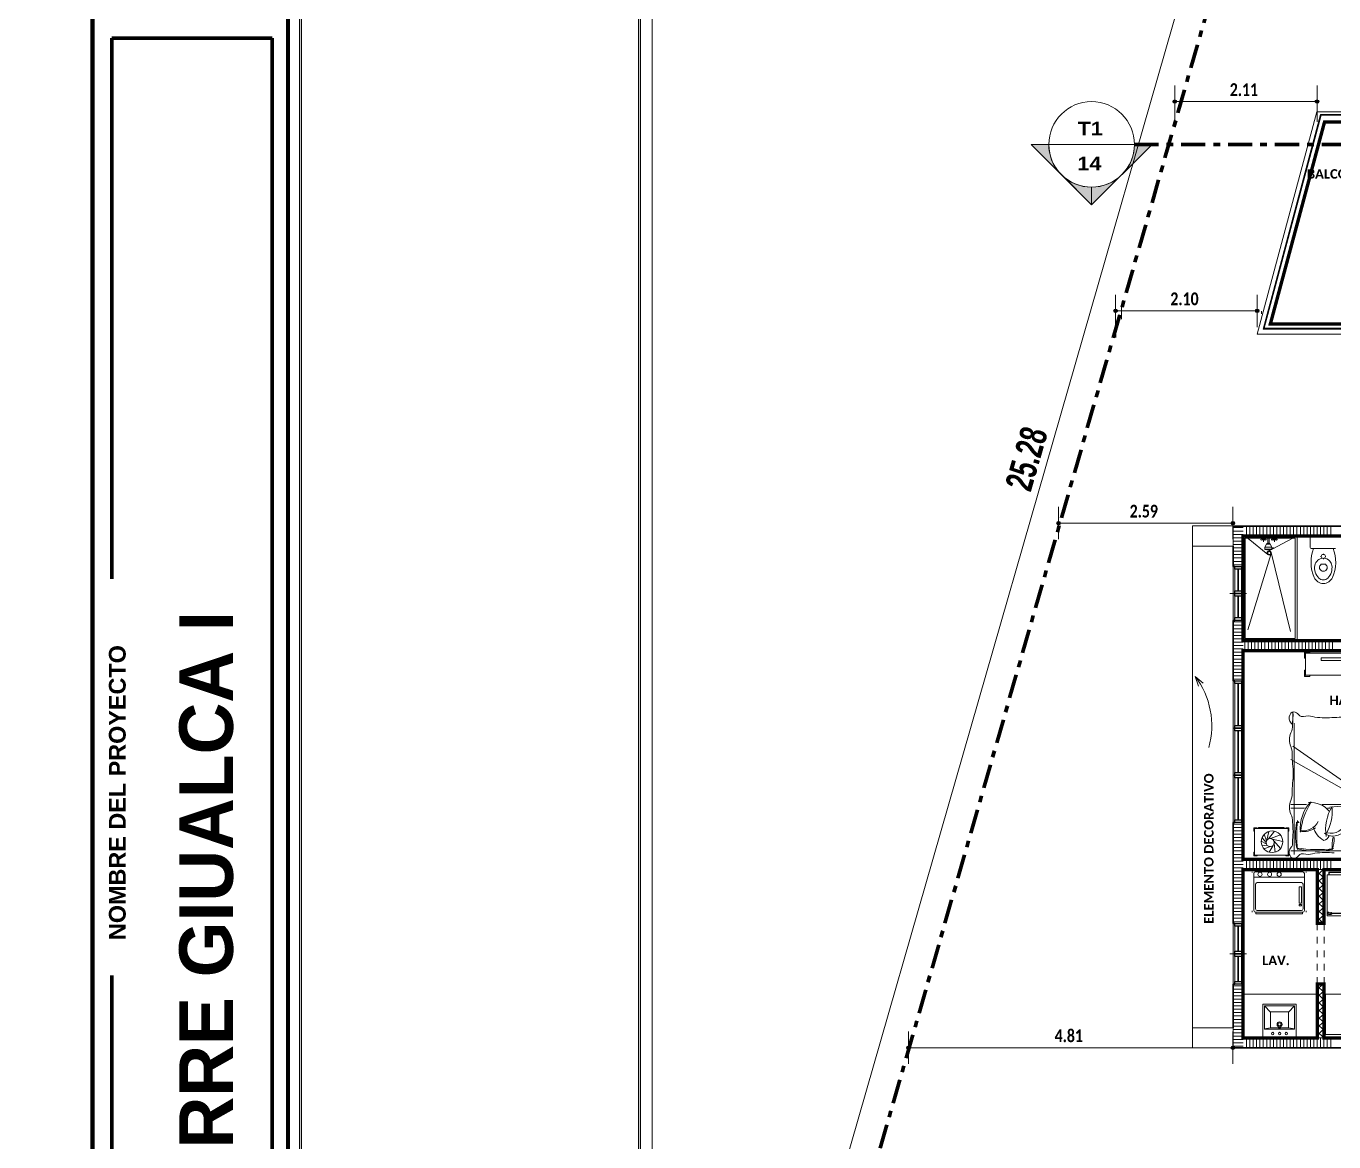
# Model space of a CAD drawing. Header units: metres. Extents: x -144 to 1000, y -717 to 29.
# Drawn here: x 528.3 to 547.71, y -569.41 to -552.85 of the extents above; entities that cross this region are included whole.
import ezdxf

# ---------------------------------------------------------------- set-up
doc = ezdxf.new("R2010")
doc.units = ezdxf.units.M
doc.linetypes.add('Basculante', pattern=[0.11625, 0.075, -0.04125])
doc.linetypes.add('Dash Dot 3_16_', pattern=[0.595313, 0.357187, -0.119063, 0, -0.119063])
doc.layers.get('0').update_dxf_attribs({"color": 1})
doc.layers.add('00-MEDICION', color=30, linetype='Continuous')
for name, color, linetype, lineweight in [('A-ANNO-DIMS', 1, 'Continuous', 9), ('A-DETL', 1, 'Continuous', 9), ('A-DETL-GENF', 1, 'Continuous', 9), ('A-DETL-MEDM', 1, 'Continuous', 30), ('A-DETL-THIN', 1, 'Continuous', 9), ('A-FLOR', 2, 'Continuous', 9), ('A-FLOR-HRAL', 1, 'Continuous', 9), ('A-GLAZ', 1, 'Continuous', 9), ('A-WALL', 4, 'Continuous', 9), ('G-ANNO-SYMB', 1, 'Continuous', 9), ('G-ANNO-TEXT', 2, 'Continuous', 9), ('G-ANNO-TTLB', 3, 'Continuous', 18), ('G-ANNO-TTLB-WIDE', 1, 'Continuous', 70), ('G-IMPT', 1, 'Continuous', 9), ('I-FURN', 2, 'Continuous', 9), ('P-SANR-FIXT', 1, 'Continuous', 9)]:
    doc.layers.add(name, color=color, linetype=linetype, lineweight=lineweight)
doc.layers.add('A-WALL-PATT', color=7, linetype='Continuous', lineweight=35, true_color=0x9c9c9c)
doc.styles.add('Arial Black', font='', dxfattribs={"height": 0.15})
doc.styles.add('Arial_B', font='arialbd.ttf', dxfattribs={"height": 0.0025})
doc.styles.add('Britannic Bold_B_1', font='', dxfattribs={"width": 0.7, "height": 0.4})
doc.styles.add('Britannic Bold_B_4', font='', dxfattribs={"height": 0.004465})
doc.styles.add('Calibri_B', font='calibrib.ttf', dxfattribs={"height": 0.165})
doc.styles.add('Calibri_B_7', font='calibrib.ttf', dxfattribs={"width": 0.8, "height": 0.18})
doc.styles.get('Arial Black').set_extended_font_data('Arial Black')
doc.styles.get('Britannic Bold_B_1').set_extended_font_data('Britannic Bold', bold=True)
doc.styles.get('Britannic Bold_B_4').set_extended_font_data('Britannic Bold', bold=True)

# ---------------------------------------------------------------- blocks, each defined once
blk = doc.blocks.new('tarjeta de nathalie 00')
at = {"layer": 'G-IMPT', "lineweight": 9}
h = blk.add_hatch(color=3, dxfattribs=at)
h.paths.add_polyline_path([(-145.23888, -717.38489), (-145.21019, -717.38489), (-145.21019, -716.89355), (-145.21019, -716.79934), (-145.23888, -716.79934), (-145.23888, -716.89379)])
h.paths.add_polyline_path([(-145.20996, -716.7991), (-145.20996, -717.3851), (-145.2392, -717.3851), (-145.2392, -716.7991)])
h.paths.add_polyline_path([(-145.23902, -717.3868), (-145.20826, -717.3868), (-145.20826, -716.7974), (-145.2392, -716.7974), (-146.09866, -716.7974), (-146.09866, -717.3868)])
h.paths.add_polyline_path([(-145.20795, -716.79707), (-145.20795, -717.3871), (-146.09898, -717.3871), (-146.09898, -716.79707)])
at = {"layer": 'G-ANNO-TTLB'}
for p, q in [((-146.09898, -716.79707), (-146.09898, -717.3871)), ((-146.09898, -716.79707), (-146.09898, -717.38713)), ((-146.09866, -717.3868), (-146.09866, -716.7974)), ((-146.09696, -717.3851), (-146.09696, -716.7991))]:
    blk.add_line(p, q, dxfattribs=at)
at = {"layer": 'G-ANNO-TTLB', "color": 3}
for p, q in [((-145.20795, -717.3871), (-145.20795, -716.79707)), ((-145.20795, -717.38713), (-145.20795, -716.79707)), ((-145.2392, -716.7991), (-145.2392, -717.3851)), ((-145.20996, -717.3851), (-145.20996, -716.7991)), ((-145.20826, -716.7974), (-145.20826, -717.3868)), ((-145.23888, -717.38489), (-145.23888, -716.89379)), ((-145.21019, -716.89355), (-145.21019, -717.38489))]:
    blk.add_line(p, q, dxfattribs=at)
at = {"layer": 'G-ANNO-TTLB-WIDE', "color": 3}
for p, q in [((-145.2392, -716.7991), (-145.2392, -717.3851)), ((-145.20996, -716.7991), (-145.20996, -717.3851)), ((-145.21233, -717.0241), (-145.23627, -717.0241)), ((-145.23627, -717.0241), (-145.23627, -717.1091)), ((-145.21233, -717.24403), (-145.21233, -717.0241)), ((-145.23627, -717.16403), (-145.23627, -717.24403))]:
    blk.add_line(p, q, dxfattribs=at)
at = {"layer": 'G-ANNO-TTLB', "lineweight": 9, "attachment_point": 1, "rotation": 90, "bg_fill": 3, "box_fill_scale": 1.25, "bg_fill_color": 256, "bg_fill_true_color": 13158600, "bg_fill_transparency": 0}
for s, insert, char_height, width, style in [('TORRE GIUALCA I', (-145.2262, -717.20472), 0.008, 0.1678172, 'Britannic Bold_B_4'), ('NOMBRE DEL PROYECTO', (-145.2367, -717.15875), 0.0025, 0.0533122, 'Arial_B')]:
    blk.add_mtext(s, dxfattribs=dict(at, insert=insert, char_height=char_height, width=width, style=style))
blk = doc.blocks.new('LAVADORA TIPO - 12-lavadora_dwg_$0$AX-051-MB N2$0$AX-LAVADORA-328353-Nivel 5')
at = {"layer": 'G-IMPT'}
for p, q in [((32.95, 13.217), (32.95, 13.206)), ((33, 13.217), (33.7, 13.217)), ((33.75, 13.217), (33.75, 13.206)), ((32.975, 12.642), (32.975, 13.192)), ((32.975, 13.14), (33.725, 13.14)), ((33, 13.033), (33, 12.667)), ((33.681, 13.058), (33.025, 13.058)), ((33.706, 12.667), (33.706, 13.033)), ((33.725, 13.192), (33.725, 12.642)), ((32.95, 12.639), (32.95, 12.617)), ((33.7, 12.617), (33, 12.617)), ((33.025, 12.642), (33.681, 12.642)), ((33.75, 12.639), (33.75, 12.617))]:
    blk.add_line(p, q, dxfattribs=at)
at = {"layer": 'G-IMPT', "flags": 128}
for points in [[(33.681, 12.752), (33.648, 12.752), (33.648, 12.993), (33.681, 12.993)], [(33.681, 12.713), (33.648, 12.713), (33.648, 12.734), (33.681, 12.734)]]:
    blk.add_lwpolyline(points, close=True, dxfattribs=at)
blk.add_lwpolyline([(33.696, 12.617), (33.696, 12.592), (33.004, 12.592), (33.004, 12.617)], dxfattribs=at)
at = {"layer": 'G-IMPT'}
for centre in [(33.066, 13.18), (33.208, 13.18), (33.35, 13.18)]:
    blk.add_circle(centre, 0.0306, dxfattribs=at)
for centre, start, end in [((33, 13.192), 90, 180), ((33.7, 13.192), 0, 90), ((33.025, 13.033), 90, 180), ((33.681, 13.033), 360, 90), ((33, 12.642), 180, 270), ((33.025, 12.667), 180, 270), ((33.681, 12.667), 270, 0), ((33.7, 12.642), 270, 0)]:
    blk.add_arc(centre, 0.025, start, end, dxfattribs=at)
blk = doc.blocks.new('LAVADORA TIPO - 12-lavadora_dwg-328352-Nivel 5')
at = {"rotation": 89.99999999999997}
blk.add_blockref('LAVADORA TIPO - 12-lavadora_dwg_$0$AX-051-MB N2$0$AX-LAVADORA-328353-Nivel 5', (-2220.755, 469.606), dxfattribs=at)
blk = doc.blocks.new('O')
at = {"layer": 'G-ANNO-SYMB', "extrusion": (0, 0, -1)}
h = blk.add_hatch(color=256, dxfattribs=at)
edge = h.paths.add_edge_path()
edge.add_arc((-548.954, -491.603), 0.636, 317.9216, 360)
edge.add_line((-548.318, -491.603), (-548.056, -491.603))
edge.add_line((-548.056, -491.603), (-548.482, -492.029))
h = blk.add_hatch(color=256, dxfattribs=at)
edge = h.paths.add_edge_path()
edge.add_line((-549.426, -492.029), (-549.852, -491.603))
edge.add_line((-549.852, -491.603), (-549.589, -491.603))
edge.add_arc((-548.954, -491.603), 0.636, 180, 222.0784)
h = blk.add_hatch(color=256, dxfattribs=at)
edge = h.paths.add_edge_path()
edge.add_line((-548.505, -492.052), (-548.954, -492.501))
edge.add_line((-548.954, -492.501), (-548.954, -492.238))
edge.add_arc((-548.954, -491.603), 0.635, 270, 315)
h = blk.add_hatch(color=256, dxfattribs=at)
edge = h.paths.add_edge_path()
edge.add_arc((-548.954, -491.603), 0.635, 225, 270)
edge.add_line((-548.954, -492.238), (-548.954, -492.501))
edge.add_line((-548.954, -492.501), (-549.403, -492.052))
at = {"layer": 'A-ANNO-DIMS', "color": 5, "true_color": 0x0000ff}
blk.add_line((544.826, -508.39), (551.807, -484.098), dxfattribs=at)
at = {"layer": 'A-DETL', "color": 7, "linetype": 'Dash Dot 3_16_', "lineweight": 70}
blk.add_line((545.242, -508.509), (552.222, -484.217), dxfattribs=at)
at = {"layer": 'A-DETL', "color": 253, "true_color": 0xb6b6b6}
for p, q in [((550.189, -491.269), (550.189, -491.209)), ((552.3, -491.269), (552.3, -491.209)), ((549.397, -493.999), (549.397, -494.199)), ((551.474, -494.118), (551.474, -494.078)), ((549.312, -494.269), (549.312, -494.469)), ((548.465, -497.269), (548.465, -497.369)), ((546.238, -505.018), (546.238, -505.118)), ((546.238, -505.018), (546.238, -505.118)), ((546.238, -505.018), (546.238, -505.118)), ((546.238, -505.018), (546.238, -505.118))]:
    blk.add_line(p, q, dxfattribs=at)
at = {"layer": 'A-DETL-GENF', "lineweight": 25}
for p, q in [((551.078, -497.869), (551.178, -497.869)), ((551.078, -497.909), (551.078, -497.869)), ((551.178, -497.909), (551.078, -497.909)), ((551.178, -497.869), (551.178, -497.909)), ((551.078, -498.229), (551.178, -498.229)), ((551.078, -498.269), (551.078, -498.229)), ((551.078, -498.269), (551.178, -498.269)), ((551.078, -498.309), (551.078, -498.269)), ((551.178, -498.269), (551.078, -498.269)), ((551.178, -498.309), (551.078, -498.309)), ((551.178, -498.229), (551.178, -498.269)), ((551.178, -498.269), (551.178, -498.309)), ((551.078, -498.629), (551.178, -498.629)), ((551.078, -498.669), (551.078, -498.629)), ((551.178, -498.669), (551.078, -498.669)), ((551.178, -498.629), (551.178, -498.669)), ((551.078, -499.609), (551.078, -499.569)), ((551.078, -499.569), (551.178, -499.569)), ((551.178, -499.609), (551.078, -499.609)), ((551.178, -499.569), (551.178, -499.609)), ((551.078, -500.269), (551.078, -500.229)), ((551.078, -500.229), (551.178, -500.229)), ((551.178, -500.229), (551.178, -500.269)), ((551.078, -500.309), (551.078, -500.269)), ((551.078, -500.269), (551.178, -500.269)), ((551.178, -500.269), (551.078, -500.269)), ((551.178, -500.309), (551.078, -500.309)), ((551.178, -500.269), (551.178, -500.309)), ((551.078, -500.969), (551.078, -500.929)), ((551.078, -500.929), (551.178, -500.929)), ((551.178, -500.969), (551.078, -500.969)), ((551.078, -501.009), (551.078, -500.969)), ((551.078, -500.969), (551.178, -500.969)), ((551.178, -501.009), (551.078, -501.009)), ((551.178, -500.929), (551.178, -500.969)), ((551.178, -500.969), (551.178, -501.009)), ((551.078, -501.669), (551.078, -501.629)), ((551.078, -501.629), (551.178, -501.629)), ((551.178, -501.669), (551.078, -501.669)), ((551.178, -501.629), (551.178, -501.669)), ((551.078, -503.209), (551.078, -503.169)), ((551.078, -503.169), (551.178, -503.169)), ((551.178, -503.169), (551.178, -503.209)), ((551.178, -503.209), (551.078, -503.209)), ((551.078, -503.619), (551.078, -503.579)), ((551.078, -503.579), (551.178, -503.579)), ((551.178, -503.619), (551.078, -503.619)), ((551.078, -503.659), (551.078, -503.619)), ((551.078, -503.619), (551.178, -503.619)), ((551.178, -503.659), (551.078, -503.659)), ((551.178, -503.579), (551.178, -503.619)), ((551.178, -503.619), (551.178, -503.659)), ((551.078, -504.069), (551.078, -504.029)), ((551.078, -504.029), (551.178, -504.029)), ((551.178, -504.069), (551.078, -504.069)), ((551.178, -504.029), (551.178, -504.069))]:
    blk.add_line(p, q, dxfattribs=at)
at = {"layer": 'A-DETL-GENF'}
for p, q in [((551.078, -497.909), (551.078, -498.229)), ((551.123, -497.909), (551.123, -498.229)), ((551.133, -497.909), (551.133, -498.229)), ((551.178, -497.909), (551.178, -498.229)), ((551.078, -498.309), (551.078, -498.629)), ((551.123, -498.309), (551.123, -498.629)), ((551.133, -498.309), (551.133, -498.629)), ((551.178, -498.309), (551.178, -498.629)), ((551.078, -500.229), (551.078, -499.609)), ((551.123, -500.229), (551.123, -499.609)), ((551.133, -500.229), (551.133, -499.609)), ((551.178, -500.229), (551.178, -499.609)), ((551.078, -500.929), (551.078, -500.309)), ((551.123, -500.929), (551.123, -500.309)), ((551.133, -500.929), (551.133, -500.309)), ((551.178, -500.929), (551.178, -500.309)), ((551.078, -501.629), (551.078, -501.009)), ((551.123, -501.629), (551.123, -501.009)), ((551.133, -501.629), (551.133, -501.009)), ((551.178, -501.629), (551.178, -501.009)), ((551.078, -503.579), (551.078, -503.209)), ((551.123, -503.579), (551.123, -503.209)), ((551.133, -503.579), (551.133, -503.209)), ((551.178, -503.579), (551.178, -503.209)), ((551.078, -504.029), (551.078, -503.659)), ((551.123, -504.029), (551.123, -503.659)), ((551.133, -504.029), (551.133, -503.659)), ((551.178, -504.029), (551.178, -503.659))]:
    blk.add_line(p, q, dxfattribs=at)
at = {"layer": 'A-DETL-GENF', "linetype": 'Basculante'}
for p, q in [((552.303, -503.169), (552.303, -504.069)), ((552.403, -504.069), (552.403, -503.169))]:
    blk.add_line(p, q, dxfattribs=at)
at = {"layer": 'A-DETL-MEDM'}
for p, q in [((552.403, -503.169), (552.303, -503.169)), ((552.303, -504.069), (552.403, -504.069))]:
    blk.add_line(p, q, dxfattribs=at)
at = {"layer": 'A-DETL-THIN'}
for p, q in [((551.053, -497.268), (550.453, -497.268)), ((550.453, -497.268), (550.453, -497.568)), ((551.053, -497.568), (551.053, -497.268)), ((550.453, -497.568), (551.053, -497.568)), ((551.053, -504.718), (550.453, -504.718)), ((550.453, -504.718), (550.453, -505.018)), ((551.053, -505.018), (551.053, -504.718)), ((550.453, -505.018), (551.053, -505.018))]:
    blk.add_line(p, q, dxfattribs=at)
at = {"layer": 'A-FLOR'}
blk.add_line((552.303, -504.218), (551.203, -504.218), dxfattribs=at)
at = {"layer": 'A-FLOR-HRAL'}
for p, q in [((551.498, -494.344), (552.352, -491.158)), ((552.361, -491.17), (551.514, -494.332)), ((552.352, -491.158), (552.703, -491.158)), ((552.352, -491.158), (552.361, -491.17)), ((552.703, -491.17), (552.361, -491.17)), ((551.498, -494.344), (551.514, -494.332)), ((553.003, -494.344), (551.498, -494.344)), ((551.514, -494.332), (553.003, -494.332))]:
    blk.add_line(p, q, dxfattribs=at)
at = {"layer": 'A-GLAZ'}
for p, q in [((551.178, -497.869), (551.078, -497.869)), ((551.078, -497.869), (551.078, -498.269)), ((551.178, -498.269), (551.178, -497.869)), ((551.003, -498.269), (551.253, -498.269)), ((551.178, -498.269), (551.078, -498.269)), ((551.078, -498.269), (551.078, -498.669)), ((551.178, -498.269), (551.078, -498.269)), ((551.178, -498.669), (551.178, -498.269)), ((551.178, -498.669), (551.078, -498.669)), ((551.078, -499.569), (551.178, -499.569)), ((551.078, -499.569), (551.078, -500.269)), ((551.178, -500.269), (551.178, -499.569)), ((551.203, -500.269), (551.053, -500.269)), ((551.078, -500.269), (551.178, -500.269)), ((551.078, -500.269), (551.078, -500.969)), ((551.078, -500.269), (551.178, -500.269)), ((551.178, -500.969), (551.178, -500.269)), ((551.203, -500.969), (551.053, -500.969)), ((551.078, -500.969), (551.178, -500.969)), ((551.078, -500.969), (551.178, -500.969)), ((551.078, -500.969), (551.078, -501.669)), ((551.178, -501.669), (551.178, -500.969)), ((551.078, -501.669), (551.178, -501.669)), ((551.078, -503.169), (551.178, -503.169)), ((551.078, -503.169), (551.078, -503.619)), ((551.178, -503.619), (551.178, -503.169)), ((551.253, -503.619), (551.003, -503.619)), ((551.078, -503.619), (551.178, -503.619)), ((551.078, -503.619), (551.178, -503.619)), ((551.078, -503.619), (551.078, -504.069)), ((551.178, -504.069), (551.178, -503.619)), ((551.078, -504.069), (551.178, -504.069))]:
    blk.add_line(p, q, dxfattribs=at)
at = {"layer": 'A-WALL'}
for p, q in [((551.412, -494.418), (552.296, -491.119)), ((552.296, -491.119), (552.703, -491.119)), ((552.411, -491.269), (551.607, -494.268)), ((552.703, -491.269), (552.411, -491.269)), ((553.003, -494.418), (551.412, -494.418)), ((551.607, -494.268), (553.003, -494.268)), ((550.453, -504.718), (550.453, -497.568)), ((551.053, -498.669), (551.053, -497.869)), ((551.203, -497.869), (551.203, -498.669)), ((551.053, -501.669), (551.053, -499.569)), ((551.203, -499.569), (551.203, -501.669)), ((552.403, -502.369), (552.303, -502.369)), ((551.053, -504.069), (551.053, -503.169)), ((551.203, -503.169), (551.203, -504.069)), ((552.303, -504.868), (552.403, -504.868))]:
    blk.add_line(p, q, dxfattribs=at)
at = {"layer": 'A-WALL', "lineweight": 35}
for p, q in [((553.003, -497.269), (551.053, -497.269)), ((551.203, -497.869), (551.203, -497.419)), ((551.203, -497.419), (553.003, -497.419)), ((551.053, -497.568), (551.053, -497.869)), ((551.053, -497.869), (551.078, -497.869)), ((551.178, -497.869), (551.203, -497.869)), ((551.053, -498.669), (551.053, -499.569)), ((551.078, -498.669), (551.053, -498.669)), ((551.203, -498.669), (551.178, -498.669)), ((551.203, -498.969), (551.203, -498.669)), ((553.502, -498.969), (551.203, -498.969)), ((551.203, -499.569), (551.203, -499.119)), ((551.203, -499.119), (553.502, -499.119)), ((551.053, -499.569), (551.078, -499.569)), ((551.178, -499.569), (551.203, -499.569)), ((551.053, -501.669), (551.053, -503.169)), ((551.078, -501.669), (551.053, -501.669)), ((551.203, -501.669), (551.178, -501.669)), ((551.203, -502.219), (551.203, -501.669)), ((555.402, -502.219), (551.203, -502.219)), ((551.203, -503.169), (551.203, -502.369)), ((551.203, -502.369), (552.303, -502.369)), ((552.303, -502.369), (552.303, -503.169)), ((552.403, -502.369), (555.402, -502.369)), ((552.403, -503.169), (552.403, -502.369)), ((551.053, -503.169), (551.078, -503.169)), ((551.178, -503.169), (551.203, -503.169)), ((551.053, -504.069), (551.053, -504.718)), ((551.078, -504.069), (551.053, -504.069)), ((551.203, -504.069), (551.178, -504.069)), ((551.203, -504.868), (551.203, -504.069)), ((552.303, -504.069), (552.303, -504.868)), ((552.403, -504.868), (552.403, -504.069)), ((552.303, -504.868), (551.203, -504.868)), ((553.003, -504.868), (552.403, -504.868)), ((551.053, -505.018), (553.003, -505.018))]:
    blk.add_line(p, q, dxfattribs=at)
at = {"layer": 'A-WALL-PATT', "color": 8, "lineweight": 5, "true_color": 0x727272}
for p, q in [((551.203, -497.293), (551.053, -497.293)), ((551.203, -497.343), (551.053, -497.343)), ((551.252, -497.269), (551.252, -497.419)), ((551.302, -497.269), (551.302, -497.419)), ((551.352, -497.269), (551.352, -497.419)), ((551.402, -497.269), (551.402, -497.419)), ((551.452, -497.269), (551.452, -497.419)), ((551.502, -497.269), (551.502, -497.419)), ((551.552, -497.269), (551.552, -497.419)), ((551.602, -497.269), (551.602, -497.419)), ((551.652, -497.269), (551.652, -497.419)), ((551.702, -497.269), (551.702, -497.419)), ((551.752, -497.269), (551.752, -497.419)), ((551.802, -497.269), (551.802, -497.419)), ((551.852, -497.269), (551.852, -497.419)), ((551.902, -497.269), (551.902, -497.419)), ((551.952, -497.269), (551.952, -497.419)), ((552.002, -497.269), (552.002, -497.419)), ((552.052, -497.269), (552.052, -497.419)), ((552.102, -497.269), (552.102, -497.419)), ((552.152, -497.269), (552.152, -497.419)), ((552.202, -497.269), (552.202, -497.419)), ((552.252, -497.269), (552.252, -497.419)), ((552.302, -497.269), (552.302, -497.419)), ((552.352, -497.269), (552.352, -497.419)), ((552.402, -497.269), (552.402, -497.419)), ((552.452, -497.269), (552.452, -497.419)), ((552.502, -497.269), (552.502, -497.419)), ((551.203, -497.393), (551.053, -497.393)), ((551.203, -497.443), (551.053, -497.443)), ((551.203, -497.493), (551.053, -497.493)), ((551.203, -497.543), (551.053, -497.543)), ((551.203, -497.593), (551.053, -497.593)), ((551.203, -497.643), (551.053, -497.643)), ((551.203, -497.693), (551.053, -497.693)), ((551.203, -497.743), (551.053, -497.743)), ((551.203, -497.793), (551.053, -497.793)), ((551.203, -497.843), (551.053, -497.843)), ((551.203, -498.693), (551.053, -498.693)), ((551.203, -498.743), (551.053, -498.743)), ((551.203, -498.793), (551.053, -498.793)), ((551.203, -498.843), (551.053, -498.843)), ((551.203, -498.893), (551.053, -498.893)), ((551.203, -498.943), (551.053, -498.943)), ((551.203, -498.993), (551.053, -498.993)), ((551.203, -499.043), (551.053, -499.043)), ((551.203, -499.093), (551.053, -499.093)), ((551.227, -498.969), (551.227, -499.119)), ((551.277, -498.969), (551.277, -499.119)), ((551.327, -498.969), (551.327, -499.119)), ((551.377, -498.969), (551.377, -499.119)), ((551.427, -498.969), (551.427, -499.119)), ((551.477, -498.969), (551.477, -499.119)), ((551.527, -498.969), (551.527, -499.119)), ((551.577, -498.969), (551.577, -499.119)), ((551.627, -498.969), (551.627, -499.119)), ((551.677, -498.969), (551.677, -499.119)), ((551.727, -498.969), (551.727, -499.119)), ((551.777, -498.969), (551.777, -499.119)), ((551.827, -498.969), (551.827, -499.119)), ((551.877, -498.969), (551.877, -499.119)), ((551.927, -498.969), (551.927, -499.119)), ((551.977, -498.969), (551.977, -499.119)), ((552.027, -498.969), (552.027, -499.119)), ((552.077, -498.969), (552.077, -499.119)), ((552.127, -498.969), (552.127, -499.119)), ((552.177, -498.969), (552.177, -499.119)), ((552.227, -498.969), (552.227, -499.119)), ((552.277, -498.969), (552.277, -499.119)), ((552.327, -498.969), (552.327, -499.119)), ((552.377, -498.969), (552.377, -499.119)), ((552.427, -498.969), (552.427, -499.119)), ((552.477, -498.969), (552.477, -499.119)), ((552.527, -498.969), (552.527, -499.119)), ((551.203, -499.143), (551.053, -499.143)), ((551.203, -499.193), (551.053, -499.193)), ((551.203, -499.243), (551.053, -499.243)), ((551.203, -499.293), (551.053, -499.293)), ((551.203, -499.343), (551.053, -499.343)), ((551.203, -499.393), (551.053, -499.393)), ((551.203, -499.443), (551.053, -499.443)), ((551.203, -499.493), (551.053, -499.493)), ((551.203, -499.543), (551.053, -499.543)), ((551.203, -501.693), (551.053, -501.693)), ((551.203, -501.743), (551.053, -501.743)), ((551.203, -501.793), (551.053, -501.793)), ((551.203, -501.843), (551.053, -501.843)), ((551.203, -501.893), (551.053, -501.893)), ((551.203, -501.943), (551.053, -501.943)), ((551.203, -501.993), (551.053, -501.993)), ((551.203, -502.043), (551.053, -502.043)), ((551.203, -502.093), (551.053, -502.093)), ((551.203, -502.143), (551.053, -502.143)), ((551.203, -502.193), (551.053, -502.193)), ((551.203, -502.243), (551.053, -502.243)), ((551.203, -502.293), (551.053, -502.293)), ((551.203, -502.343), (551.053, -502.343)), ((551.203, -502.393), (551.053, -502.393)), ((551.252, -502.369), (551.252, -502.219)), ((551.302, -502.369), (551.302, -502.219)), ((551.352, -502.369), (551.352, -502.219)), ((551.402, -502.369), (551.402, -502.219)), ((551.452, -502.369), (551.452, -502.219)), ((551.502, -502.369), (551.502, -502.219)), ((551.552, -502.369), (551.552, -502.219)), ((551.602, -502.369), (551.602, -502.219)), ((551.652, -502.369), (551.652, -502.219)), ((551.702, -502.369), (551.702, -502.219)), ((551.752, -502.369), (551.752, -502.219)), ((551.802, -502.369), (551.802, -502.219)), ((551.852, -502.369), (551.852, -502.219)), ((551.902, -502.369), (551.902, -502.219)), ((551.952, -502.369), (551.952, -502.219)), ((552.002, -502.369), (552.002, -502.219)), ((552.052, -502.369), (552.052, -502.219)), ((552.102, -502.369), (552.102, -502.219)), ((552.152, -502.369), (552.152, -502.219)), ((552.202, -502.369), (552.202, -502.219)), ((552.252, -502.369), (552.252, -502.219)), ((552.302, -502.369), (552.302, -502.219)), ((552.352, -502.369), (552.352, -502.219)), ((552.402, -502.369), (552.402, -502.219)), ((552.452, -502.369), (552.452, -502.219)), ((552.502, -502.369), (552.502, -502.219)), ((551.203, -502.443), (551.053, -502.443)), ((551.203, -502.493), (551.053, -502.493)), ((551.203, -502.543), (551.053, -502.543)), ((551.203, -502.593), (551.053, -502.593)), ((551.203, -502.643), (551.053, -502.643)), ((551.203, -502.693), (551.053, -502.693)), ((551.203, -502.743), (551.053, -502.743)), ((551.203, -502.793), (551.053, -502.793)), ((551.203, -502.843), (551.053, -502.843)), ((551.203, -502.893), (551.053, -502.893)), ((551.203, -502.943), (551.053, -502.943)), ((551.203, -502.993), (551.053, -502.993)), ((551.203, -503.043), (551.053, -503.043)), ((551.203, -503.093), (551.053, -503.093)), ((551.203, -503.143), (551.053, -503.143)), ((551.203, -504.093), (551.053, -504.093)), ((551.203, -504.143), (551.053, -504.143)), ((551.203, -504.193), (551.053, -504.193)), ((551.203, -504.243), (551.053, -504.243)), ((551.203, -504.293), (551.053, -504.293)), ((551.203, -504.343), (551.053, -504.343)), ((551.203, -504.393), (551.053, -504.393)), ((551.203, -504.443), (551.053, -504.443)), ((551.203, -504.493), (551.053, -504.493)), ((551.203, -504.543), (551.053, -504.543)), ((551.203, -504.593), (551.053, -504.593)), ((551.203, -504.643), (551.053, -504.643)), ((551.203, -504.693), (551.053, -504.693)), ((551.203, -504.743), (551.053, -504.743)), ((551.203, -504.793), (551.053, -504.793)), ((551.203, -504.843), (551.053, -504.843)), ((551.203, -504.893), (551.053, -504.893)), ((551.252, -505.018), (551.252, -504.868)), ((551.302, -505.018), (551.302, -504.868)), ((551.352, -505.018), (551.352, -504.868)), ((551.402, -505.018), (551.402, -504.868)), ((551.452, -505.018), (551.452, -504.868)), ((551.502, -505.018), (551.502, -504.868)), ((551.552, -505.018), (551.552, -504.868)), ((551.602, -505.018), (551.602, -504.868)), ((551.652, -505.018), (551.652, -504.868)), ((551.702, -505.018), (551.702, -504.868)), ((551.752, -505.018), (551.752, -504.868)), ((551.802, -505.018), (551.802, -504.868)), ((551.852, -505.018), (551.852, -504.868)), ((551.902, -505.018), (551.902, -504.868)), ((551.952, -505.018), (551.952, -504.868)), ((552.002, -505.018), (552.002, -504.868)), ((552.052, -505.018), (552.052, -504.868)), ((552.102, -505.018), (552.102, -504.868)), ((552.152, -505.018), (552.152, -504.868)), ((552.202, -505.018), (552.202, -504.868)), ((552.252, -505.018), (552.252, -504.868)), ((552.302, -505.018), (552.302, -504.868)), ((552.352, -505.018), (552.352, -504.868)), ((552.402, -505.018), (552.402, -504.868)), ((552.452, -505.018), (552.452, -504.868)), ((552.502, -505.018), (552.502, -504.868)), ((551.203, -504.943), (551.053, -504.943)), ((551.203, -504.993), (551.053, -504.993))]:
    blk.add_line(p, q, dxfattribs=at)
at = {"layer": 'A-WALL-PATT', "color": 8, "lineweight": 5, "true_color": 0x747474}
for p, q in [((552.303, -502.455), (552.389, -502.369)), ((552.403, -502.383), (552.388, -502.369)), ((552.403, -502.496), (552.303, -502.396)), ((552.303, -502.568), (552.403, -502.468)), ((552.403, -502.609), (552.303, -502.509)), ((552.303, -502.681), (552.403, -502.581)), ((552.403, -502.722), (552.303, -502.622)), ((552.303, -502.795), (552.403, -502.695)), ((552.403, -502.836), (552.303, -502.736)), ((552.303, -502.908), (552.403, -502.808)), ((552.403, -502.949), (552.303, -502.849)), ((552.303, -503.021), (552.403, -502.921)), ((552.403, -503.062), (552.303, -502.962)), ((552.303, -503.134), (552.403, -503.034)), ((552.396, -503.169), (552.303, -503.075)), ((552.381, -503.169), (552.403, -503.147)), ((552.303, -504.152), (552.386, -504.069)), ((552.403, -504.193), (552.303, -504.093)), ((552.403, -504.08), (552.391, -504.069)), ((552.303, -504.265), (552.403, -504.165)), ((552.403, -504.306), (552.303, -504.206)), ((552.303, -504.379), (552.403, -504.279)), ((552.403, -504.42), (552.303, -504.32)), ((552.303, -504.492), (552.403, -504.392)), ((552.403, -504.533), (552.303, -504.433)), ((552.303, -504.605), (552.403, -504.505)), ((552.403, -504.646), (552.303, -504.546)), ((552.303, -504.718), (552.403, -504.618)), ((552.403, -504.759), (552.303, -504.659)), ((552.303, -504.831), (552.403, -504.731)), ((552.398, -504.868), (552.303, -504.772)), ((552.379, -504.868), (552.403, -504.844))]:
    blk.add_line(p, q, dxfattribs=at)
at = {"layer": 'G-ANNO-SYMB', "lineweight": 18, "extrusion": (0, 0, -1)}
for p, q in [((548.954, -492.501), (548.056, -491.603)), ((548.319, -491.603), (548.056, -491.603)), ((548.482, -492.029), (548.056, -491.603)), ((548.056, -491.603), (548.318, -491.603)), ((548.954, -492.501), (549.852, -491.603)), ((549.852, -491.603), (549.426, -492.029)), ((549.589, -491.603), (549.852, -491.603)), ((549.589, -491.603), (549.852, -491.603)), ((548.954, -492.501), (548.505, -492.052)), ((549.403, -492.052), (548.954, -492.501)), ((548.954, -492.238), (548.954, -492.501)), ((548.954, -492.501), (548.954, -492.238))]:
    blk.add_line(p, q, dxfattribs=at)
at = {"layer": 'G-ANNO-SYMB', "lineweight": 18}
blk.add_line((548.319, -491.603), (549.589, -491.603), dxfattribs=at)
at = {"layer": 'G-ANNO-SYMB', "linetype": 'Dash Dot 3_16_', "lineweight": 70}
blk.add_line((549.589, -491.603), (558.199, -491.603), dxfattribs=at)
at = {"layer": 'G-ANNO-SYMB', "lineweight": 18, "extrusion": (0, 0, -1)}
for radius, start, end in [(0.635, 0, 180), (0.636, 317.9216, 0), (0.635, 180, 0), (0.636, 180, 222.0784), (0.635, 270, 315), (0.635, 225, 270)]:
    blk.add_arc((-548.954, -491.603), radius, start, end, dxfattribs=at)
at = {"layer": 'G-ANNO-TEXT'}
for q in [(550.608, -499.604), (550.541, -499.648)]:
    blk.add_line((550.492, -499.501), q, dxfattribs=at)
blk.add_arc((549.522, -500.233), 1.215, 344.6179, 37.0374, dxfattribs=at)
at = {"layer": 'I-FURN'}
for p, q in [((552.113, -499.14), (552.194, -499.14)), ((552.113, -499.229), (552.113, -499.14)), ((552.113, -499.14), (552.13, -499.158)), ((552.13, -499.229), (552.113, -499.229)), ((552.13, -499.158), (553.298, -499.158)), ((552.13, -499.482), (552.13, -499.158)), ((552.194, -499.14), (552.194, -499.158)), ((552.36, -499.226), (553.058, -499.226)), ((552.36, -499.265), (552.36, -499.226)), ((553.058, -499.265), (552.36, -499.265)), ((552.113, -499.411), (552.113, -499.501)), ((552.13, -499.411), (552.113, -499.411)), ((552.113, -499.501), (552.13, -499.482)), ((553.298, -499.482), (552.13, -499.482)), ((552.194, -499.501), (552.194, -499.482)), ((552.113, -499.501), (552.194, -499.501)), ((551.96, -502.143), (551.96, -500.197)), ((553.485, -501.619), (551.938, -500.536)), ((553.485, -501.629), (551.911, -500.733)), ((552.145, -501.403), (551.911, -501.403)), ((553.118, -501.403), (552.372, -501.403)), ((552.114, -501.456), (551.911, -501.456)), ((552.493, -501.456), (552.454, -501.456)), ((551.362, -501.747), (551.372, -501.758)), ((551.362, -501.747), (551.41, -501.747)), ((551.362, -501.799), (551.362, -501.747)), ((551.372, -501.799), (551.362, -501.799)), ((551.372, -501.758), (551.872, -501.758)), ((551.372, -502.155), (551.372, -501.758)), ((551.41, -501.747), (551.41, -501.758)), ((551.431, -501.745), (551.813, -501.745)), ((551.431, -501.758), (551.431, -501.745)), ((551.813, -501.758), (551.431, -501.758)), ((551.556, -501.931), (551.582, -501.804)), ((551.579, -501.914), (551.667, -501.8)), ((551.813, -501.745), (551.813, -501.758)), ((551.835, -501.747), (551.835, -501.758)), ((551.882, -501.747), (551.835, -501.747)), ((551.882, -501.747), (551.872, -501.758)), ((551.872, -501.758), (551.872, -502.155)), ((551.872, -501.799), (551.882, -501.799)), ((551.882, -501.799), (551.882, -501.747)), ((551.546, -501.985), (551.472, -501.949)), ((551.569, -502.017), (551.48, -502.006)), ((551.544, -501.965), (551.483, -501.898)), ((551.549, -501.944), (551.517, -501.845)), ((551.611, -501.908), (551.755, -501.854)), ((551.634, -501.916), (551.792, -501.951)), ((551.658, -501.942), (551.757, -502.056)), ((551.662, -501.983), (551.679, -502.109)), ((551.362, -502.113), (551.362, -502.166)), ((551.372, -502.113), (551.362, -502.113)), ((551.362, -502.166), (551.372, -502.155)), ((551.362, -502.166), (551.41, -502.166)), ((551.872, -502.155), (551.372, -502.155)), ((551.41, -502.166), (551.41, -502.155)), ((551.61, -502.027), (551.512, -502.062)), ((551.646, -502.01), (551.587, -502.11)), ((551.835, -502.166), (551.835, -502.155)), ((551.882, -502.166), (551.835, -502.166)), ((551.872, -502.113), (551.882, -502.113)), ((551.882, -502.166), (551.872, -502.155)), ((551.882, -502.113), (551.882, -502.166)), ((552.556, -502.092), (551.911, -502.092)), ((553.485, -502.092), (552.04, -502.092)), ((552.45, -502.447), (553.304, -502.447)), ((552.45, -502.447), (552.45, -503.055)), ((553.31, -502.447), (552.45, -502.447)), ((552.476, -502.406), (552.476, -502.447)), ((553.284, -502.406), (552.476, -502.406)), ((552.481, -502.411), (553.28, -502.411)), ((552.481, -502.447), (552.481, -502.411)), ((552.45, -503.014), (552.457, -503.014)), ((552.45, -503.019), (552.457, -503.019)), ((552.45, -503.055), (552.715, -503.055)), ((552.457, -503.023), (552.457, -503.011)), ((552.515, -503.014), (552.457, -503.023)), ((552.468, -503.034), (552.506, -503.034)), ((552.507, -503.008), (552.47, -503)), ((553.247, -503.014), (552.515, -503.014)), ((552.516, -503.021), (552.515, -503.016)), ((552.516, -503.019), (553.245, -503.019)), ((552.423, -504.219), (552.403, -504.269)), ((552.423, -504.269), (552.403, -504.219)), ((552.403, -504.269), (552.403, -504.219)), ((552.403, -504.219), (552.423, -504.219)), ((552.403, -504.769), (552.403, -504.269)), ((552.403, -504.269), (552.423, -504.269)), ((552.423, -504.269), (552.403, -504.269)), ((552.988, -504.219), (552.423, -504.219)), ((552.423, -504.219), (552.423, -504.269)), ((552.423, -504.266), (552.423, -504.766)), ((552.423, -504.769), (552.403, -504.769)), ((552.423, -504.769), (552.403, -504.819)), ((552.423, -504.819), (552.403, -504.769)), ((552.403, -504.769), (552.403, -504.819)), ((552.423, -504.769), (552.403, -504.769)), ((552.403, -504.819), (552.423, -504.819)), ((552.423, -504.819), (552.423, -504.769)), ((552.988, -504.819), (552.423, -504.819))]:
    blk.add_line(p, q, dxfattribs=at)
for centre, radius in [((551.632, -501.956), 0.16), ((551.604, -501.968), 0.06), ((552.469, -503.007), 0.00571), ((552.507, -503.028), 0.00571)]:
    blk.add_circle(centre, radius, dxfattribs=at)
for centre, radius, start, end in [((551.958, -500.093), 0.0644, 72.9418, 155.3448), ((548.758, -500.028), 3.183, 356.1944, 0.0265), ((550.733, -500.097), 1.21, 353.88, 3.3505), ((551.919, -500.164), 0.144, 38.044, 66.2939), ((551.996, -500.119), 0.111, 151.2787, 224.2159), ((551.719, -500.237), 0.218, 332.5424, 2.8438), ((551.877, -500.238), 0.0572, 358.5556, 46.2435), ((552.079, -500.043), 0.0559, 214.1356, 289.7689), ((552.161, -500.334), 0.246, 72.8192, 105.0013), ((552.412, -499.142), 0.973, 259.4443, 267.7924), ((552.433, -499.142), 0.974, 266.5835, 275.0474), ((552.494, -498.435), 1.678, 270.8346, 281.0225), ((552.109, -500.434), 0.219, 153.8724, 182.0368), ((552.09, -500.451), 0.2, 177.3508, 206.953), ((551.562, -500.665), 0.371, 357.672, 19.3936), ((554.306, -500.67), 2.374, 180.2505, 184.0312), ((550.582, -500.995), 1.366, 358.4575, 6.6698), ((551.07, -500.921), 0.878, 351.6773, 1.923), ((551.562, -501.22), 0.371, 340.6064, 2.328), ((554.306, -501.215), 2.374, 175.9688, 179.7495), ((552.09, -501.434), 0.2, 153.047, 182.6492), ((552.612, -501.755), 0.562, 135.5269, 185.813), ((553.025, -501.906), 0.974, 147.3804, 173.3354), ((552.209, -501.722), 0.348, 38.7278, 95.6813), ((552.109, -501.451), 0.219, 177.9632, 206.1276), ((551.719, -501.648), 0.218, 357.1562, 27.4576), ((553.079, -501.774), 0.652, 148.6542, 189.1977), ((551.836, -501.502), 0.688, 331.0456, 4.1497), ((552.612, -502.22), 0.786, 64.7809, 99.0606), ((550.733, -501.788), 1.21, 356.6495, 6.12), ((552.889, -501.864), 0.91, 167.3175, 191.7435), ((551.975, -499.616), 2.054, 270.3848, 271.65), ((553.993, -501.845), 1.995, 174.0935, 186.4707), ((552.293, -503.261), 1.624, 99.3292, 100.3406), ((552.109, -501.536), 0.269, 256.3296, 308.0812), ((552.089, -501.535), 0.26, 263.1126, 332.0001), ((552.568, -501.646), 0.337, 195.4018, 239.7122), ((552.538, -501.655), 0.217, 234.1671, 333.8421), ((552.498, -501.572), 0.259, 258.0413, 340.8342), ((551.877, -501.994), 0.0572, 313.7565, 1.4444), ((553.202, -501.992), 1.268, 173.9678, 180.0408), ((552.375, -501.827), 0.112, 282.1757, 338.3207), ((553.302, -502.034), 0.778, 169.1667, 183.123), ((551.787, -501.871), 0.768, 345.3434, 358.3876), ((551.996, -502.113), 0.111, 135.7841, 208.7213), ((551.958, -502.139), 0.0644, 204.6552, 287.0582), ((551.919, -502.068), 0.144, 293.7061, 321.956), ((552.302, -500.115), 1.958, 261.0669, 277.1609), ((552.281, -501.083), 1.013, 254.4656, 284.2454), ((552.079, -502.189), 0.0559, 70.2311, 145.8644), ((552.161, -501.898), 0.246, 254.9987, 287.1808), ((552.412, -503.09), 0.973, 92.2076, 100.5557), ((552.433, -503.09), 0.974, 84.9526, 93.4165), ((552.544, -501.272), 0.848, 268.2758, 270.6397), ((552.468, -503.011), 0.0108, 78.2918, 180), ((552.468, -503.023), 0.0108, 180, 270), ((552.506, -503.023), 0.0108, 270, 13.6763), ((552.505, -503.018), 0.0108, 13.6763, 78.2918)]:
    blk.add_arc(centre, radius, start, end, dxfattribs=at)
at = {"layer": 'P-SANR-FIXT'}
for p, q in [((551.233, -498.939), (551.233, -497.449)), ((551.233, -497.449), (551.973, -497.449)), ((551.278, -497.455), (551.567, -497.689)), ((551.484, -497.426), (551.482, -497.419)), ((551.485, -497.428), (551.526, -497.428)), ((551.488, -497.441), (551.485, -497.428)), ((551.49, -497.442), (551.522, -497.442)), ((551.498, -497.453), (551.514, -497.453)), ((551.498, -497.477), (551.498, -497.475)), ((551.501, -497.477), (551.498, -497.477)), ((551.501, -497.46), (551.501, -497.453)), ((551.506, -497.502), (551.506, -497.419)), ((551.51, -497.46), (551.51, -497.453)), ((551.513, -497.477), (551.51, -497.477)), ((551.513, -497.475), (551.513, -497.477)), ((551.526, -497.428), (551.524, -497.441)), ((551.551, -497.537), (551.526, -497.582)), ((551.529, -497.419), (551.528, -497.426)), ((551.605, -497.537), (551.551, -497.537)), ((551.556, -497.427), (551.556, -497.419)), ((551.599, -497.427), (551.556, -497.427)), ((551.56, -497.527), (551.568, -497.524)), ((551.596, -497.527), (551.56, -497.527)), ((551.568, -497.446), (551.568, -497.427)), ((551.568, -497.524), (551.568, -497.446)), ((551.568, -497.524), (551.587, -497.524)), ((551.928, -497.456), (551.57, -497.646)), ((551.587, -497.446), (551.587, -497.427)), ((551.587, -497.524), (551.587, -497.446)), ((551.588, -497.524), (551.596, -497.527)), ((551.599, -497.419), (551.599, -497.427)), ((551.63, -497.582), (551.605, -497.537)), ((551.642, -497.419), (551.644, -497.426)), ((551.645, -497.428), (551.648, -497.441)), ((551.686, -497.428), (551.645, -497.428)), ((551.682, -497.442), (551.65, -497.442)), ((551.674, -497.453), (551.658, -497.453)), ((551.658, -497.475), (551.658, -497.477)), ((551.658, -497.477), (551.661, -497.477)), ((551.661, -497.46), (551.661, -497.453)), ((551.666, -497.502), (551.666, -497.419)), ((551.67, -497.46), (551.67, -497.453)), ((551.67, -497.477), (551.673, -497.477)), ((551.673, -497.477), (551.673, -497.475)), ((551.684, -497.441), (551.686, -497.428)), ((551.688, -497.426), (551.689, -497.419)), ((551.973, -497.449), (551.973, -498.939)), ((552.003, -498.969), (552.003, -497.419)), ((552.197, -497.434), (552.197, -497.586)), ((551.274, -498.81), (551.619, -497.678)), ((551.526, -497.582), (551.63, -497.582)), ((551.526, -497.582), (551.526, -497.613)), ((551.526, -497.613), (551.63, -497.613)), ((551.586, -497.638), (551.6, -497.638)), ((551.904, -498.835), (551.62, -497.662)), ((551.63, -497.613), (551.63, -497.582)), ((551.63, -497.593), (551.639, -497.593)), ((551.639, -497.599), (551.63, -497.599)), ((551.639, -497.593), (551.639, -497.599)), ((551.646, -497.595), (551.639, -497.595)), ((551.646, -497.598), (551.639, -497.598)), ((551.646, -497.593), (551.646, -497.599)), ((551.654, -497.593), (551.646, -497.593)), ((551.646, -497.599), (551.654, -497.599)), ((551.654, -497.599), (551.654, -497.593)), ((552.212, -497.601), (552.393, -497.601)), ((552.537, -497.601), (552.249, -497.601)), ((552.353, -497.719), (552.363, -497.719)), ((552.393, -497.601), (552.573, -497.601)), ((552.393, -497.684), (552.393, -497.689)), ((552.428, -497.719), (552.423, -497.719)), ((552.349, -497.849), (552.362, -497.837)), ((552.362, -497.837), (552.423, -497.837)), ((552.393, -497.759), (552.393, -497.749)), ((552.423, -497.837), (552.436, -497.849)), ((551.973, -498.939), (551.233, -498.939)), ((551.493, -504.863), (551.493, -504.373)), ((551.498, -504.368), (551.987, -504.368)), ((551.518, -504.733), (551.518, -504.398)), ((551.523, -504.393), (551.962, -504.393)), ((551.523, -504.398), (551.605, -504.48)), ((551.608, -504.713), (551.608, -504.488)), ((551.613, -504.483), (551.873, -504.483)), ((551.878, -504.713), (551.878, -504.488)), ((551.962, -504.398), (551.88, -504.48)), ((551.967, -504.398), (551.967, -504.733)), ((551.992, -504.373), (551.992, -504.863)), ((551.523, -504.733), (551.603, -504.717)), ((551.617, -504.718), (551.613, -504.718)), ((551.867, -504.718), (551.617, -504.718)), ((551.962, -504.733), (551.882, -504.717)), ((551.962, -504.738), (551.523, -504.738))]:
    blk.add_line(p, q, dxfattribs=at)
for centre, radius in [((551.506, -497.469), 0.00903), ((551.666, -497.469), 0.00903), ((551.59, -497.669), 0.0307), ((551.59, -497.669), 0.0231), ((552.393, -497.719), 0.03)]:
    blk.add_circle(centre, radius, dxfattribs=at)
for centre, radius, start, end in [((551.47, -497.469), 0.00597, 127.4869, 232.5131), ((551.476, -497.473), 0.0127, 49.3875, 138.7213), ((551.476, -497.466), 0.0127, 221.2787, 310.6125), ((551.485, -497.426), 0.0016, 180, 270), ((551.491, -497.452), 0.0133, 239.2408, 313.1352), ((551.492, -497.489), 0.0158, 66.2284, 117.6734), ((551.49, -497.441), 0.0016, 180, 270), ((551.487, -497.451), 0.00934, 1.4421, 72.9741), ((551.498, -497.451), 0.0016, 180, 270), ((551.499, -497.46), 0.0024, 305.3035, 0), ((551.513, -497.46), 0.0024, 180, 234.6965), ((551.52, -497.452), 0.0133, 226.8648, 300.7592), ((551.52, -497.489), 0.0158, 62.3266, 113.7716), ((551.514, -497.451), 0.0016, 270, 0), ((551.525, -497.451), 0.00934, 107.0259, 178.5579), ((551.522, -497.441), 0.0016, 270, 0), ((551.526, -497.426), 0.0016, 270, 360), ((551.535, -497.473), 0.0127, 41.2787, 130.6125), ((551.535, -497.466), 0.0127, 229.3875, 318.7213), ((551.541, -497.469), 0.00597, 307.4869, 52.5131), ((551.567, -497.542), 0.016, 115.3085, 162.5748), ((551.578, -497.452), 0.0116, 32.372, 147.628), ((551.589, -497.542), 0.016, 17.4252, 64.6915), ((551.63, -497.469), 0.00597, 127.4869, 232.5131), ((551.636, -497.473), 0.0127, 49.3875, 138.7213), ((551.636, -497.466), 0.0127, 221.2787, 310.6125), ((551.645, -497.426), 0.0016, 180, 270), ((551.651, -497.452), 0.0133, 239.2408, 313.1352), ((551.652, -497.489), 0.0158, 66.2284, 117.6734), ((551.65, -497.441), 0.0016, 180, 270), ((551.647, -497.451), 0.00934, 1.4421, 72.9741), ((551.658, -497.451), 0.0016, 180, 270), ((551.659, -497.46), 0.0024, 305.3035, 0), ((551.673, -497.46), 0.0024, 180, 234.6965), ((551.68, -497.452), 0.0133, 226.8648, 300.7592), ((551.68, -497.489), 0.0158, 62.3266, 113.7716), ((551.674, -497.451), 0.0016, 270, 360), ((551.685, -497.451), 0.00934, 107.0259, 178.5579), ((551.682, -497.441), 0.0016, 270, 0), ((551.686, -497.426), 0.0016, 270, 360), ((551.695, -497.473), 0.0127, 41.2787, 130.6125), ((551.695, -497.466), 0.0127, 229.3875, 318.7213), ((551.701, -497.469), 0.00597, 307.4869, 52.5131), ((552.212, -497.434), 0.015, 90, 180), ((551.532, -497.613), 0.0056, 180, 270), ((551.578, -497.351), 0.271, 260.1458, 279.8542), ((551.624, -497.613), 0.0056, 270, 360), ((552.212, -497.586), 0.015, 180, 270), ((552.768, -497.807), 0.558, 158.3591, 203.7969), ((552.018, -497.807), 0.558, 336.2031, 21.6409), ((552.483, -497.889), 0.22, 170.9061, 224.3974), ((552.393, -497.875), 0.128, 89.9985, 170.9061), ((552.385, -497.885), 0.05, 135, 197.1865), ((552.393, -497.882), 0.0581, 197.1865, 342.8171), ((552.393, -497.875), 0.128, 42.4453, 90.0015), ((552.4, -497.885), 0.05, 342.8171, 45), ((552.302, -497.889), 0.22, 315.6026, 9.0939), ((552.393, -497.875), 0.128, 9.0939, 42.4453), ((552.394, -497.972), 0.15, 203.7969, 269.4689), ((552.384, -497.986), 0.0816, 224.3974, 275.8355), ((552.391, -497.972), 0.15, 270.5311, 336.2031), ((552.401, -497.986), 0.0816, 264.1645, 315.6026), ((551.498, -504.373), 0.005, 90, 180), ((551.523, -504.398), 0.005, 90, 180), ((551.613, -504.488), 0.005, 90, 180), ((551.873, -504.488), 0.005, 0, 90), ((551.962, -504.398), 0.005, 0, 90), ((551.987, -504.373), 0.005, 0, 90), ((551.613, -504.713), 0.005, 180, 270), ((551.743, -504.668), 0.0375, 0, 180), ((551.743, -504.668), 0.0375, 180, 0), ((551.743, -504.668), 0.023, 0, 180), ((551.743, -504.668), 0.023, 180, 0), ((551.873, -504.713), 0.005, 270, 0), ((551.498, -504.863), 0.005, 180, 270), ((551.523, -504.733), 0.005, 180, 270), ((551.643, -504.803), 0.0175, 0, 180), ((551.643, -504.803), 0.0175, 180, 0), ((551.743, -504.803), 0.0175, 0, 180), ((551.743, -504.803), 0.0175, 180, 0), ((551.843, -504.803), 0.0175, 0, 180), ((551.843, -504.803), 0.0175, 180, 0), ((551.962, -504.733), 0.005, 270, 0), ((551.987, -504.863), 0.005, 270, 0)]:
    blk.add_arc(centre, radius, start, end, dxfattribs=at)
for start_param, end_param in [(3.141593, 6.283185), (0, 3.141593)]:
    blk.add_ellipse((551.743, -504.731), major_axis=(-0.0125, 0), ratio=0.247617, start_param=start_param, end_param=end_param, dxfattribs=at)
at = {"rotation": 269.9999999999992}
blk.add_blockref('LAVADORA TIPO - 12-lavadora_dwg-328352-Nivel 5', (48.781, -2736.375), dxfattribs=at)
at = {"layer": 'A-ANNO-DIMS', "color": 5, "true_color": 0x0000ff, "insert": (547.665, -496.664), "char_height": 0.4, "width": 1.40028, "attachment_point": 1, "rotation": 73.9667, "line_spacing_factor": 1.000203, "style": 'Britannic Bold_B_1'}
blk.add_mtext('25.28', dxfattribs=at)
at = {"layer": 'G-ANNO-SYMB', "style": 'Arial Black'}
for s, p in [('T1', (548.747, -491.467)), ('14', (548.744, -491.986))]:
    blk.add_text(s, height=0.2, dxfattribs=at).set_placement(p)
at = {"layer": 'G-ANNO-TEXT', "style": 'Calibri_B'}
for s, p in [('BALCON', (552.149, -492.111)), ('HABITACION', (552.484, -499.925)), ('LAV.', (551.485, -503.788))]:
    blk.add_text(s, height=0.14, dxfattribs=at).set_placement(p)
blk.add_text('ELEMENTO DECORATIVO', height=0.14, rotation=90, dxfattribs=at).set_placement((550.763, -503.174))
blk = doc.blocks.new('OOOO')
at = {"layer": 'A-ANNO-DIMS', "lineweight": 25, "true_color": 0x0000ff}
h = blk.add_hatch(color=5, dxfattribs=at)
edge = h.paths.add_edge_path()
edge.add_arc((593.472, -497.424), 0.025, 0, 360)
h = blk.add_hatch(color=5, dxfattribs=at)
edge = h.paths.add_edge_path()
edge.add_arc((595.583, -497.424), 0.025, 0, 360)
h = blk.add_hatch(color=5, dxfattribs=at)
edge = h.paths.add_edge_path()
edge.add_arc((592.595, -500.53), 0.025, 0, 360)
h = blk.add_hatch(color=5, dxfattribs=at)
edge = h.paths.add_edge_path()
edge.add_arc((594.695, -500.53), 0.025, 0, 360)
h = blk.add_hatch(color=5, dxfattribs=at)
edge = h.paths.add_edge_path()
edge.add_arc((591.748, -503.682), 0.025, 0, 360)
h = blk.add_hatch(color=5, dxfattribs=at)
edge = h.paths.add_edge_path()
edge.add_arc((594.336, -503.682), 0.025, 0, 360)
h = blk.add_hatch(color=5, dxfattribs=at)
edge = h.paths.add_edge_path()
edge.add_arc((589.521, -511.471), 0.025, 0, 360)
h = blk.add_hatch(color=5, dxfattribs=at)
edge = h.paths.add_edge_path()
edge.add_arc((594.336, -511.471), 0.025, 0, 360)
at = {"layer": 'A-ANNO-DIMS', "color": 5, "true_color": 0x0000ff}
for p, q in [((593.472, -497.424), (593.472, -497.184)), ((595.583, -497.424), (595.583, -497.184)), ((595.583, -497.424), (593.472, -497.424)), ((593.472, -497.424), (593.472, -497.664)), ((595.583, -497.424), (595.583, -497.664)), ((592.595, -500.53), (592.595, -500.29)), ((594.695, -500.53), (594.695, -500.29)), ((592.595, -500.53), (594.695, -500.53)), ((592.595, -500.53), (592.595, -500.77)), ((594.695, -500.53), (594.695, -500.77)), ((591.748, -503.682), (591.748, -503.442)), ((594.336, -503.682), (594.336, -503.442)), ((591.748, -503.682), (594.336, -503.682)), ((591.748, -503.682), (591.748, -503.922)), ((594.336, -503.682), (594.336, -503.922)), ((589.521, -511.471), (589.521, -511.231)), ((594.336, -511.471), (594.336, -511.231)), ((589.521, -511.471), (594.336, -511.471)), ((589.521, -511.471), (589.521, -511.711)), ((594.336, -511.471), (594.336, -511.711))]:
    blk.add_line(p, q, dxfattribs=at)
at = {"layer": 'A-ANNO-DIMS', "color": 5, "lineweight": 25, "true_color": 0x0000ff}
for centre in [(593.472, -497.424), (595.583, -497.424), (592.595, -500.53), (594.695, -500.53), (591.748, -503.682), (594.336, -503.682), (589.521, -511.471), (594.336, -511.471)]:
    blk.add_circle(centre, 0.025, dxfattribs=at)
at = {"layer": 'A-DETL', "color": 253, "true_color": 0xb6b6b6}
for p, q in [((593.472, -497.725), (593.472, -497.665)), ((595.583, -497.725), (595.583, -497.665)), ((592.68, -500.455), (592.68, -500.655)), ((592.595, -500.725), (592.595, -500.925)), ((591.748, -503.725), (591.748, -503.825)), ((589.521, -511.474), (589.521, -511.574)), ((589.521, -511.474), (589.521, -511.574)), ((589.521, -511.474), (589.521, -511.574)), ((589.521, -511.474), (589.521, -511.574))]:
    blk.add_line(p, q, dxfattribs=at)
at = {"layer": 'A-ANNO-DIMS', "color": 5, "true_color": 0x0000ff, "char_height": 0.19, "width": 0.57208, "attachment_point": 1, "line_spacing_factor": 1.158048, "style": 'Calibri_B_7'}
for s, insert in [('2.11', (594.289, -497.151)), ('2.10', (593.407, -500.257)), ('2.59', (592.803, -503.409)), ('4.81', (591.69, -511.197))]:
    blk.add_mtext(s, dxfattribs=dict(at, insert=insert))

msp = doc.modelspace()

# ---------------------------------------------------------------- block references
at = {"xscale": 99.43160266323505, "yscale": 99.43160266323505, "zscale": 99.43160266323505}
for p in [(14970.649, 70741.827), (15064.245, 70741.827)]:
    msp.add_blockref('tarjeta de nathalie 00', p, dxfattribs=at)

# ---------------------------------------------------------------- next in the draw order: linework, layer by layer
at = {"layer": '00-MEDICION', "const_width": 0.05}
for points in [[(554.111, -557.27), (546.766, -557.269), (547.57, -554.27), (548.361, -554.27)], [(548.511, -560.42), (546.361, -560.42), (546.361, -561.97), (548.661, -561.97)], [(548.661, -562.12), (546.361, -562.12), (546.361, -565.22), (550.561, -565.22)], [(550.561, -565.37), (547.561, -565.37), (547.561, -566.17), (547.461, -566.17), (547.461, -565.37), (546.361, -565.37), (546.361, -567.869), (547.461, -567.869), (547.461, -567.07), (547.561, -567.07), (547.561, -567.869), (548.161, -567.869)]]:
    msp.add_lwpolyline(points, dxfattribs=at)

# ---------------------------------------------------------------- next in the draw order: block references
at = {"color": 3}
for name, p in [('O', (-4.841, -63.001)), ('OOOO', (-48.125, -56.545))]:
    msp.add_blockref(name, p, dxfattribs=at)

doc.saveas('drawing.dxf')
